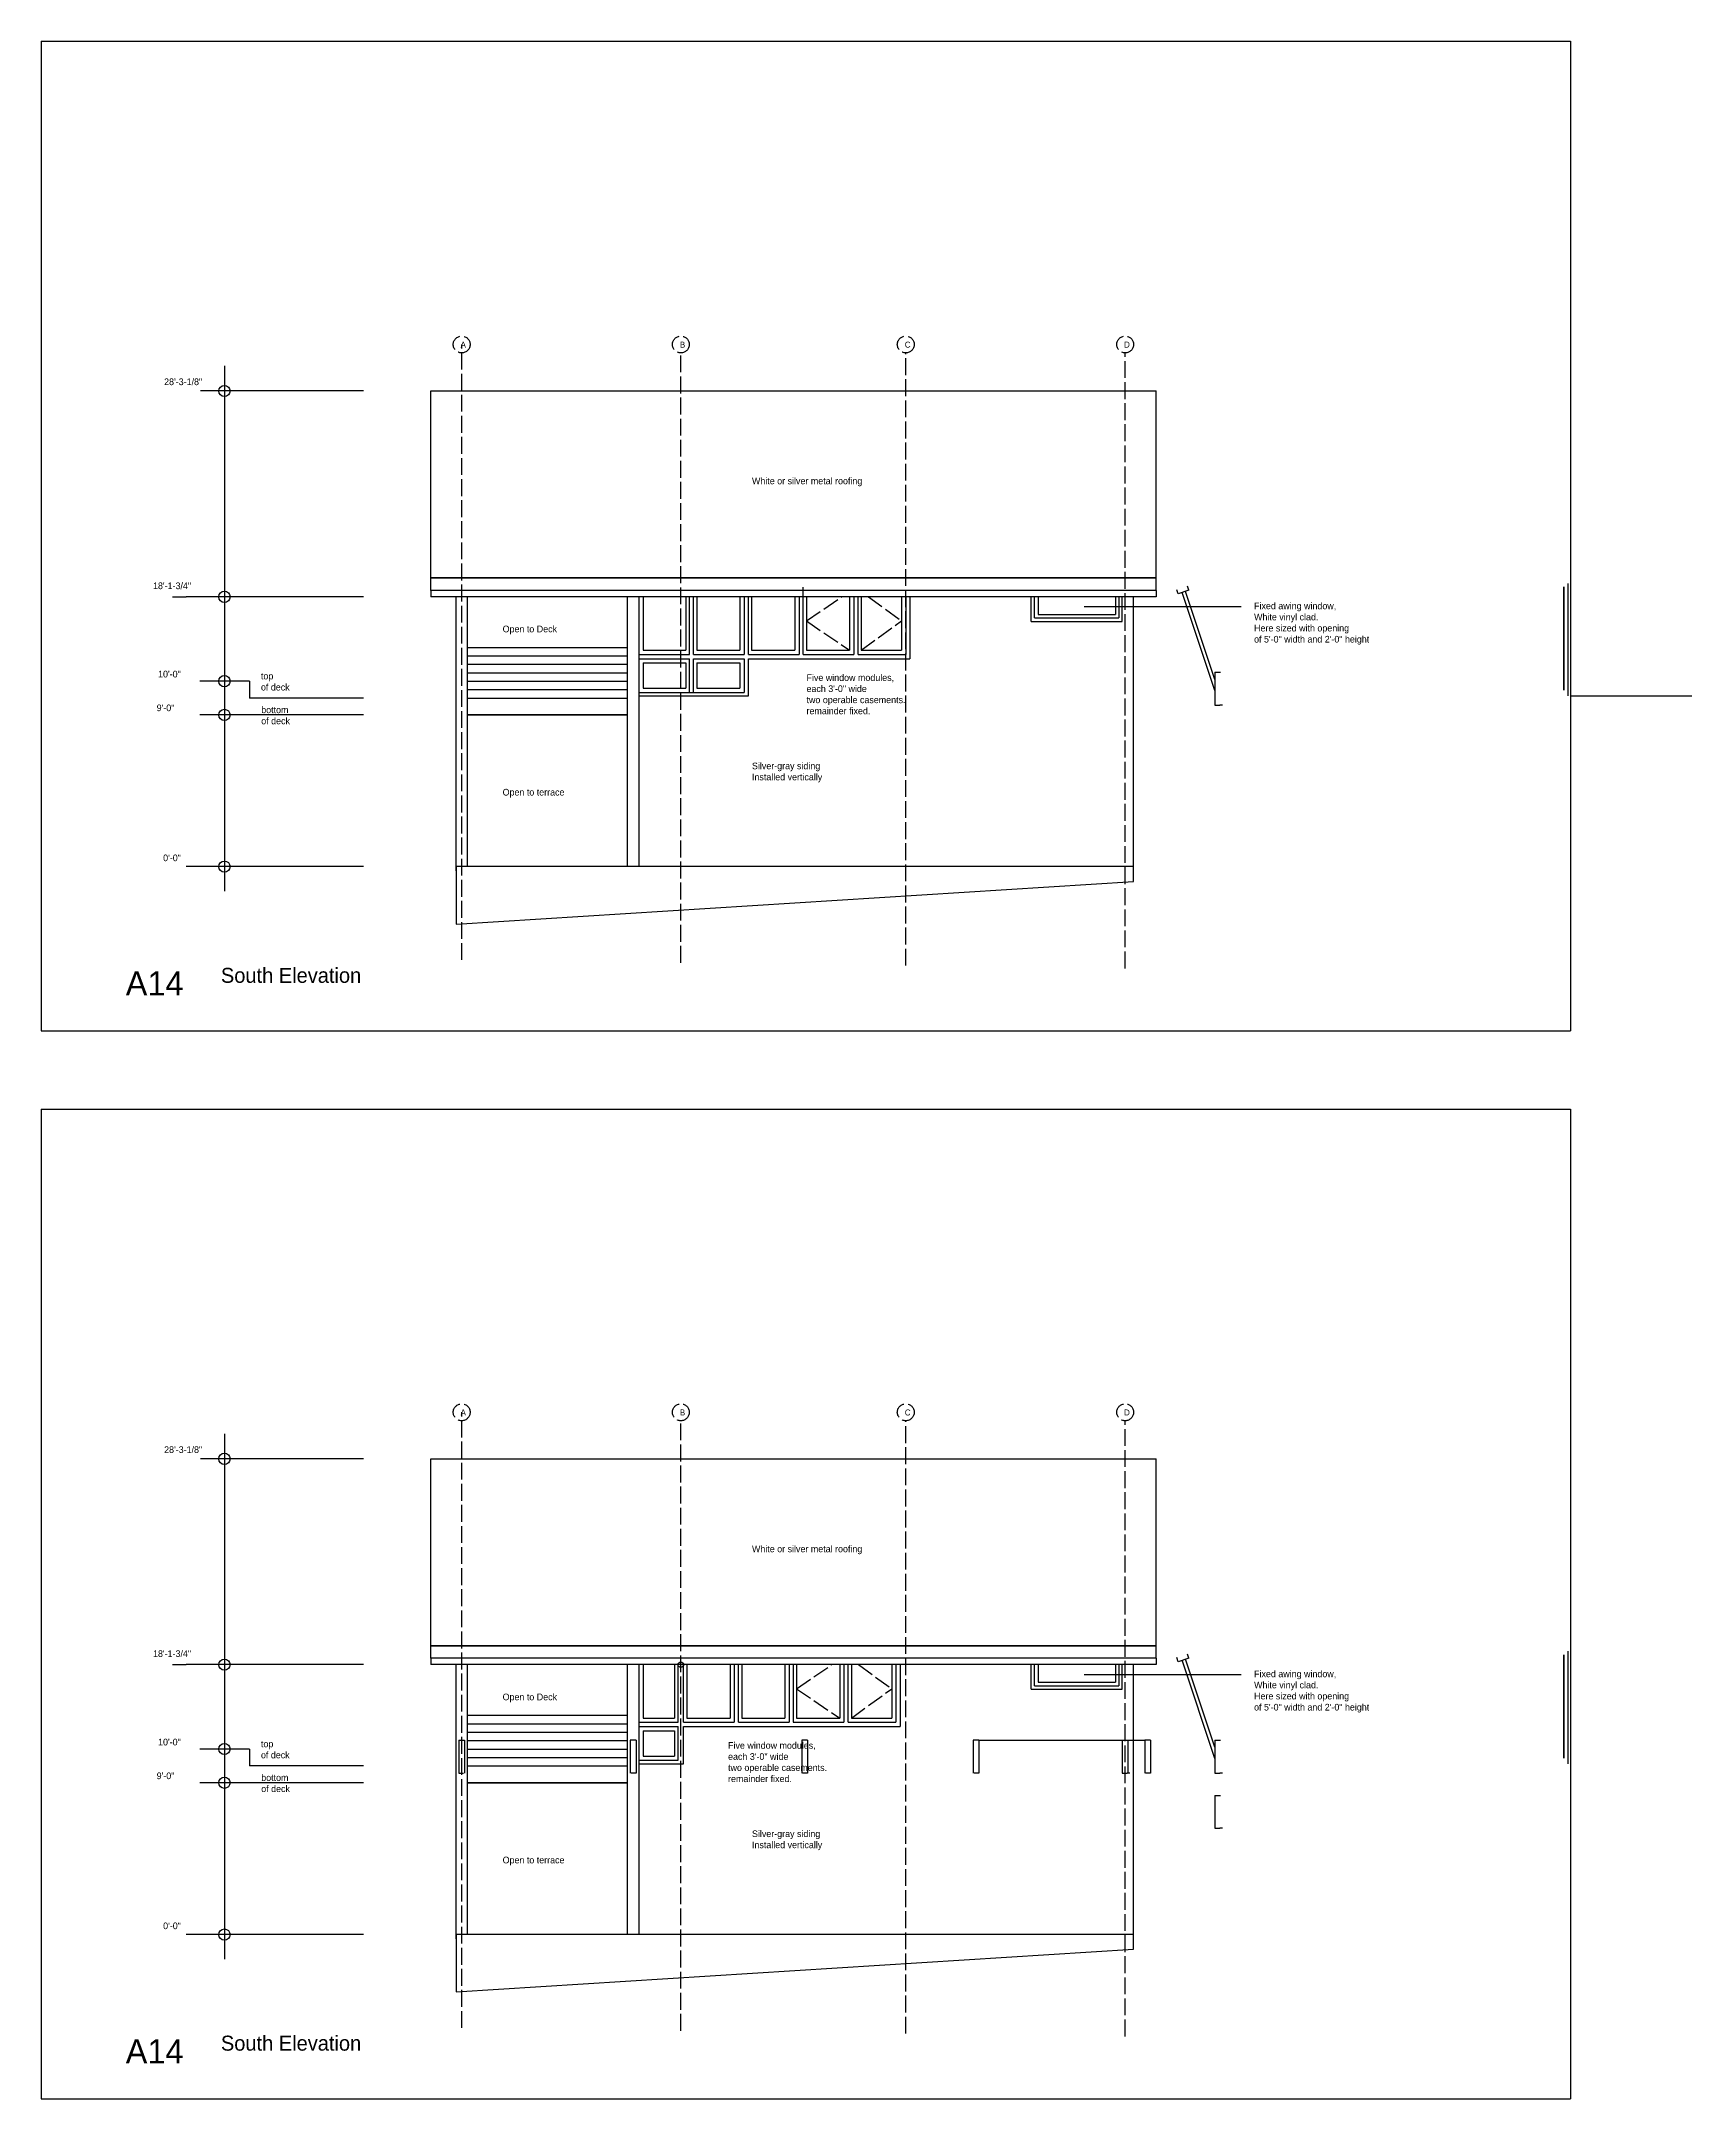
# Model space of a CAD drawing. Header units: inches. Extents: x -173 to 7884, y -3191 to 6135.
# Drawn here: x 3365 to 4539, y -1827 to -363 of the extents above; entities that cross this region are included whole.
import ezdxf

# ---------------------------------------------------------------- set-up
doc = ezdxf.new("R2010")
doc.units = ezdxf.units.IN
doc.header["$MEASUREMENT"] = 0
doc.linetypes.add('ACAD_ISO02W100', pattern=[15, 12, -3])
for name, color, linetype in [('const', 7, 'Continuous'), ('e1', 7, 'Continuous'), ('e2', 251, 'Continuous'), ('grid', 252, 'ACAD_ISO02W100'), ('millwork', 253, 'Continuous'), ('soffit', 253, 'ACAD_ISO02W100'), ('walls', 7, 'Continuous')]:
    doc.layers.add(name, color=color, linetype=linetype)

msp = doc.modelspace()

# ---------------------------------------------------------------- linework, layer by layer
for p, q in [((3365.1, -363.4), (3365.1, -1067.4)), ((3365.1, -363.4), (4453.1, -363.4)), ((4453.1, -363.4), (4453.1, -1067.4)), ((3660.3, -950), (3660.3, -953.5)), ((3365.1, -1067.4), (4453.1, -1067.4)), ((3365.1, -1122.9), (3365.1, -1826.9)), ((3365.1, -1122.9), (4453.1, -1122.9)), ((4453.1, -1122.9), (4453.1, -1826.9)), ((3660.3, -1709.6), (3660.3, -1713.1)), ((3365.1, -1826.9), (4453.1, -1826.9))]:
    msp.add_line(p, q)
at = {"layer": 'e1'}
for p, q in [((3642.3, -745.2), (4158.3, -745.2)), ((4158.3, -745.2), (3642.3, -745.2)), ((4158.3, -754.1), (3642.3, -754.1)), ((3642.3, -754.1), (3642.3, -758.5)), ((4158.3, -758.5), (3642.3, -758.5)), ((3668.3, -758.5), (3668.3, -950.5)), ((3782.3, -950), (3782.3, -758.5)), ((4158.3, -754.1), (4158.3, -758.5)), ((3668.3, -830.6), (3782.3, -830.6)), ((3668.3, -842.6), (3782.3, -842.6)), ((3660.3, -953.5), (3660.3, -991.4)), ((3642.3, -1504.8), (4158.3, -1504.8)), ((4158.3, -1504.8), (3642.3, -1504.8)), ((4158.3, -1513.6), (3642.3, -1513.6)), ((3642.3, -1513.6), (3642.3, -1518.1)), ((4158.3, -1518.1), (3642.3, -1518.1)), ((3668.3, -1518.1), (3668.3, -1710.1)), ((3782.3, -1709.6), (3782.3, -1518.1)), ((4158.3, -1513.6), (4158.3, -1518.1)), ((3668.3, -1590.1), (3782.3, -1590.1)), ((3668.3, -1602.1), (3782.3, -1602.1)), ((3660.3, -1713.1), (3660.3, -1750.9))]:
    msp.add_line(p, q, dxfattribs=at)
at = {"layer": 'e2'}
for p, q in [((3495.5, -594.4), (3495.5, -968)), ((3594.4, -612.2), (3478.5, -612.2)), ((3458.6, -758.5), (3468.3, -758.5)), ((3478, -758.5), (3468.3, -758.5)), ((3594.4, -758.5), (3478, -758.5)), ((3790.3, -758.5), (3790.3, -950)), ((3793.5, -758.5), (3793.5, -796.6)), ((3823.8, -758.5), (3823.8, -796.6)), ((3826.3, -799.6), (3826.3, -758.5)), ((3829.3, -799.6), (3829.3, -758.5)), ((3831.5, -758.5), (3831.5, -796.6)), ((3862.2, -758.5), (3862.2, -796.6)), ((3865.3, -758.5), (3865.3, -799.6)), ((3868.3, -799.6), (3868.3, -758.5)), ((3870.5, -758.5), (3870.5, -796.6)), ((3901.2, -758.5), (3901.2, -796.6)), ((3904.3, -758.5), (3904.3, -799.6)), ((3907.3, -799.6), (3907.3, -751.8)), ((3909.5, -758.5), (3909.5, -796.6)), ((3940.2, -758.5), (3940.2, -796.6)), ((3943.3, -758.5), (3943.3, -799.6)), ((3946.3, -799.6), (3946.3, -758.5)), ((3948.5, -758.5), (3948.5, -796.6)), ((3977.2, -758.5), (3977.2, -796.6)), ((3980.2, -758.5), (3980.2, -799.6)), ((3983.2, -758.5), (3983.2, -802.6)), ((4069.3, -776.1), (4069.3, -758.5)), ((4071.8, -773.6), (4071.8, -758.5)), ((4074.3, -758.5), (4074.3, -771.1)), ((4129.3, -758.5), (4129.3, -771.1)), ((4131.8, -758.5), (4131.8, -773.6)), ((4134.2, -776.1), (4134.2, -758.5)), ((4174, -756.4), (4173.1, -753.6)), ((4181.6, -753.9), (4174, -756.4)), ((4200.1, -825.2), (4176.9, -755.5)), ((4200.1, -817.3), (4179.2, -754.7)), ((4181.6, -753.9), (4180.6, -751.1)), ((4448.3, -825.1), (4448.3, -751.6)), ((4448.3, -751.6), (4448.3, -825.1)), ((4451.4, -829.1), (4451.4, -749.1)), ((4071.8, -773.6), (4131.8, -773.6)), ((4074.3, -771.1), (4129.3, -771.1)), ((4107.2, -765.4), (4218.8, -765.4)), ((4069.3, -776.1), (4134.2, -776.1)), ((3668.3, -794.6), (3782.3, -794.6)), ((3668.3, -800.6), (3782.3, -800.6)), ((3790.3, -799.6), (3826.3, -799.6)), ((3790.3, -802.6), (3826.3, -802.6)), ((3793.5, -796.6), (3823.8, -796.6)), ((3826.3, -826.6), (3826.3, -802.6)), ((3829.3, -799.6), (3865.3, -799.6)), ((3829.3, -826.6), (3829.3, -802.6)), ((3829.3, -802.6), (3865.3, -802.6)), ((3831.5, -796.6), (3862.2, -796.6)), ((3865.3, -802.6), (3865.3, -826.6)), ((3868.3, -799.6), (3904.3, -799.6)), ((3868.3, -829.1), (3868.3, -802.6)), ((3868.3, -802.6), (3983.2, -802.6)), ((3870.5, -796.6), (3901.2, -796.6)), ((3907.3, -799.6), (3943.3, -799.6)), ((3909.5, -796.6), (3940.2, -796.6)), ((3946.3, -799.6), (3980.2, -799.6)), ((3948.5, -796.6), (3977.2, -796.6)), ((3513.3, -818.6), (3478, -818.6)), ((3513.3, -818.6), (3513.3, -830.6)), ((3668.3, -806.6), (3782.3, -806.6)), ((3668.3, -812.6), (3782.3, -812.6)), ((3668.3, -818.6), (3782.3, -818.6)), ((3793.5, -805.6), (3793.5, -823.6)), ((3793.5, -805.6), (3823.8, -805.6)), ((3823.8, -805.6), (3823.8, -823.6)), ((3831.5, -805.6), (3831.5, -823.6)), ((3831.5, -805.6), (3862.2, -805.6)), ((3862.2, -805.6), (3862.2, -823.6)), ((3594.4, -830.6), (3513.3, -830.6)), ((3668.3, -824.6), (3782.3, -824.6)), ((3790.3, -826.6), (3865.3, -826.6)), ((3790.3, -829.1), (3868.3, -829.1)), ((3793.5, -823.6), (3823.8, -823.6)), ((3831.5, -823.6), (3862.2, -823.6)), ((4453.1, -829.1), (4539.4, -829.1)), ((3594.4, -842.6), (3478, -842.6)), ((4205.6, -835.7), (4203.6, -835.7)), ((3594.4, -950.5), (3468.3, -950.5)), ((3660.3, -950), (3660.3, -953.5)), ((3495.5, -1353.9), (3495.5, -1727.5)), ((3594.4, -1371.7), (3478.5, -1371.7)), ((3458.6, -1518.1), (3468.3, -1518.1)), ((3478, -1518.1), (3468.3, -1518.1)), ((3594.4, -1518.1), (3478, -1518.1)), ((3790.3, -1518.1), (3790.3, -1709.6)), ((3793.5, -1518.1), (3793.5, -1556.1)), ((3815.8, -1518.1), (3815.8, -1556.1)), ((3818.3, -1559.1), (3818.3, -1518.1)), ((3822.2, -1559.1), (3822.2, -1518.1)), ((3824.5, -1518.1), (3824.5, -1556.1)), ((3855.2, -1518.1), (3855.2, -1556.1)), ((3858.2, -1518.1), (3858.2, -1559.1)), ((3861.2, -1559.1), (3861.2, -1518.1)), ((3863.5, -1518.1), (3863.5, -1556.1)), ((3894.2, -1518.1), (3894.2, -1556.1)), ((3897.2, -1518.1), (3897.2, -1559.1)), ((3900.2, -1518.1), (3900.2, -1559.1)), ((3902.5, -1518.1), (3902.5, -1556.1)), ((3933.2, -1518.1), (3933.2, -1556.1)), ((3936.2, -1518.1), (3936.2, -1559.1)), ((3939.2, -1559.1), (3939.2, -1518.1)), ((3941.5, -1518.1), (3941.5, -1556.1)), ((3970.2, -1518.1), (3970.2, -1556.1)), ((3973.2, -1518.1), (3973.2, -1559.1)), ((3976.2, -1518.1), (3976.2, -1562.1)), ((4069.3, -1535.6), (4069.3, -1518.1)), ((4071.8, -1533.1), (4071.8, -1518.1)), ((4074.3, -1518.1), (4074.3, -1530.6)), ((4129.3, -1518.1), (4129.3, -1530.6)), ((4131.8, -1518.1), (4131.8, -1533.1)), ((4134.2, -1535.6), (4134.2, -1518.1)), ((4174, -1516), (4173.1, -1513.1)), ((4181.6, -1513.5), (4174, -1516)), ((4200.1, -1584.8), (4176.9, -1515)), ((4200.1, -1576.9), (4179.2, -1514.2)), ((4181.6, -1513.5), (4180.6, -1510.6)), ((4448.3, -1584.6), (4448.3, -1511.1)), ((4448.3, -1511.1), (4448.3, -1584.6)), ((4451.4, -1588.6), (4451.4, -1508.6)), ((4069.3, -1535.6), (4134.2, -1535.6)), ((4071.8, -1533.1), (4131.8, -1533.1)), ((4074.3, -1530.6), (4129.3, -1530.6)), ((4107.2, -1525), (4218.8, -1525)), ((3668.3, -1554.1), (3782.3, -1554.1)), ((3668.3, -1560.1), (3782.3, -1560.1)), ((3790.3, -1559.1), (3818.3, -1559.1)), ((3790.3, -1562.1), (3818.3, -1562.1)), ((3793.5, -1556.1), (3815.8, -1556.1)), ((3793.5, -1565.1), (3793.5, -1583.1)), ((3793.5, -1565.1), (3815.8, -1565.1)), ((3815.8, -1565.1), (3815.8, -1583.1)), ((3818.3, -1586.1), (3818.3, -1562.1)), ((3822.2, -1559.1), (3858.2, -1559.1)), ((3822.2, -1588.6), (3822.2, -1562.1)), ((3822.2, -1562.1), (3976.2, -1562.1)), ((3824.5, -1556.1), (3855.2, -1556.1)), ((3861.2, -1559.1), (3897.2, -1559.1)), ((3863.5, -1556.1), (3894.2, -1556.1)), ((3900.2, -1559.1), (3936.2, -1559.1)), ((3902.5, -1556.1), (3933.2, -1556.1)), ((3939.2, -1559.1), (3973.2, -1559.1)), ((3941.5, -1556.1), (3970.2, -1556.1)), ((3513.3, -1578.1), (3478, -1578.1)), ((3513.3, -1578.1), (3513.3, -1590.1)), ((3668.3, -1566.1), (3782.3, -1566.1)), ((3668.3, -1572.1), (3782.3, -1572.1)), ((3668.3, -1578.1), (3782.3, -1578.1)), ((4032.3, -1571.9), (4150.2, -1571.9)), ((3594.4, -1590.1), (3513.3, -1590.1)), ((3668.3, -1584.1), (3782.3, -1584.1)), ((3790.3, -1586.1), (3818.3, -1586.1)), ((3790.3, -1588.6), (3822.2, -1588.6)), ((3793.5, -1583.1), (3815.8, -1583.1)), ((3594.4, -1602.1), (3478, -1602.1)), ((4139.7, -1595.3), (4137.7, -1595.3)), ((4205.6, -1595.3), (4203.6, -1595.3)), ((4205.6, -1634.5), (4203.6, -1634.5)), ((3594.4, -1710.1), (3468.3, -1710.1)), ((3660.3, -1709.6), (3660.3, -1713.1))]:
    msp.add_line(p, q, dxfattribs=at)
for centre, radius in [((3495.5, -612.2), 4), ((3495.5, -758.6), 4), ((3495.5, -818.6), 4), ((3495.5, -842.6), 4), ((3495.5, -950.5), 4), ((3495.5, -1371.7), 4), ((3495.5, -1518.1), 4), ((3820.2, -1518.1), 1.98), ((3495.5, -1578.1), 4), ((3495.5, -1602.1), 4), ((3495.5, -1710.1), 4)]:
    msp.add_circle(centre, radius, dxfattribs=at)
at = {"layer": 'grid'}
for p, q in [((3664.3, -1016.9), (3664.3, -579.1)), ((3820.2, -1018.9), (3820.2, -585.1)), ((3980.2, -1020.9), (3980.2, -585.1)), ((4136.3, -1022.9), (4136.3, -585.1)), ((3664.3, -1776.5), (3664.3, -1338.6)), ((3820.2, -1778.5), (3820.2, -1344.6)), ((3980.2, -1780.5), (3980.2, -1344.6)), ((4136.3, -1782.5), (4136.3, -1344.6))]:
    msp.add_line(p, q, dxfattribs=at)
for centre in [(3664.3, -579.1), (3820.2, -579.1), (3980.2, -579.1), (4136.3, -579.1), (3664.3, -1338.6), (3820.2, -1338.6), (3980.2, -1338.6), (4136.3, -1338.6)]:
    msp.add_circle(centre, 6, dxfattribs=at)
at = {"layer": 'millwork'}
for p, q in [((4200.1, -812.3), (4200.1, -835.7)), ((4200.1, -812.3), (4204.2, -812.3)), ((4200.1, -835.7), (4203.6, -835.7)), ((3662.2, -1571.9), (3662.2, -1595.3)), ((3662.2, -1571.9), (3666.3, -1571.9)), ((3666.3, -1571.9), (3666.3, -1595.3)), ((3788.3, -1571.9), (3784.2, -1571.9)), ((3784.2, -1571.9), (3784.2, -1595.3)), ((3788.3, -1571.9), (3788.3, -1595.3)), ((3910.3, -1571.9), (3906.2, -1571.9)), ((3906.2, -1571.9), (3906.2, -1595.3)), ((3910.3, -1571.9), (3910.3, -1595.3)), ((4032.3, -1571.9), (4028.2, -1571.9)), ((4028.2, -1571.9), (4028.2, -1595.3)), ((4032.3, -1571.9), (4032.3, -1595.3)), ((4134.2, -1571.9), (4134.2, -1595.3)), ((4134.2, -1571.9), (4138.3, -1571.9)), ((4138.3, -1571.9), (4138.3, -1595.3)), ((4154.3, -1571.9), (4150.2, -1571.9)), ((4150.2, -1571.9), (4150.2, -1595.3)), ((4154.3, -1571.9), (4154.3, -1595.3)), ((4200.1, -1571.9), (4200.1, -1595.3)), ((4200.1, -1571.9), (4204.2, -1571.9)), ((3662.2, -1595.3), (3665.7, -1595.3)), ((3788.3, -1595.3), (3784.8, -1595.3)), ((3910.3, -1595.3), (3906.8, -1595.3)), ((4032.3, -1595.3), (4028.8, -1595.3)), ((4134.2, -1595.3), (4137.7, -1595.3)), ((4154.3, -1595.3), (4150.8, -1595.3)), ((4200.1, -1595.3), (4203.6, -1595.3)), ((4200.1, -1611.1), (4200.1, -1634.5)), ((4200.1, -1611.1), (4204.2, -1611.1)), ((4200.1, -1634.5), (4203.6, -1634.5))]:
    msp.add_line(p, q, dxfattribs=at)
at = {"layer": 'soffit'}
for p, q in [((3909.5, -775.7), (3934.8, -758.5)), ((3953.6, -758.5), (3977.2, -775.7)), ((3909.5, -775.7), (3940.2, -796.6)), ((3948.5, -796.6), (3977.2, -775.7)), ((3902.5, -1535.2), (3927.7, -1518.1)), ((3946.6, -1518.1), (3970.2, -1535.2)), ((3902.5, -1535.2), (3933.2, -1556.1)), ((3941.5, -1556.1), (3970.2, -1535.2))]:
    msp.add_line(p, q, dxfattribs=at)
at = {"layer": 'walls'}
for p, q in [((3642.3, -612.2), (4158.3, -612.2)), ((3642.3, -754.1), (3642.3, -612.2)), ((4158.3, -754.1), (4158.3, -612.2)), ((3660.3, -953.5), (3660.3, -758.5)), ((4142.3, -961), (4142.3, -758.5)), ((3782.3, -842.6), (3668.3, -842.6)), ((3782.3, -842.6), (3668.3, -842.6)), ((4142.3, -950.5), (3660.3, -950.5)), ((3660.3, -991.4), (4142.3, -961)), ((3642.3, -1371.7), (4158.3, -1371.7)), ((3642.3, -1513.6), (3642.3, -1371.7)), ((4158.3, -1513.6), (4158.3, -1371.7)), ((3660.3, -1713.1), (3660.3, -1518.1)), ((4142.3, -1720.5), (4142.3, -1518.1)), ((3782.3, -1602.1), (3668.3, -1602.1)), ((3782.3, -1602.1), (3668.3, -1602.1)), ((4142.3, -1710.1), (3660.3, -1710.1)), ((3660.3, -1750.9), (4142.3, -1720.5))]:
    msp.add_line(p, q, dxfattribs=at)

# ---------------------------------------------------------------- texts
at = {"layer": 'const', "attachment_point": 1}
for s, insert, char_height, width in [('A', (3663.5, -577.1), 4.26, 1625.197), ('B', (3819.5, -577.1), 4.26, 1625.197), ('C', (3979.5, -577.1), 4.26, 1625.197), ('D', (4135.5, -577.1), 4.26, 1625.197), ('28\'-3-1/8"', (3452.6, -603.3), 4.74, 1805.775), ('White or silver metal roofing', (3870.8, -673.8), 4.736, 1805.775), ('18\'-1-3/4"', (3444.7, -748.4), 4.74, 1805.775), ('Fixed awing window,^JWhite vinyl clad.^JHere sized with opening^Jof 5\'-0" width and 2\'-0" height', (4228, -762.7), 4.736, 1805.775), ('Open to Deck', (3693.4, -779.1), 4.736, 1805.775), ('10\'-0"', (3448.3, -811.2), 4.74, 1805.775), ('top^Jof deck', (3521.5, -812.6), 4.736, 1805.775), ('Five window modules,^Jeach 3\'-0" wide^Jtwo operable casements.^Jremainder fixed.', (3909.6, -813.7), 4.736, 1805.775), ('9\'-0"', (3447.3, -835.2), 4.74, 1805.775), ('bottom^Jof deck', (3521.7, -836.6), 4.736, 1805.775), ('Silver-gray siding^JInstalled vertically', (3870.8, -876.5), 4.736, 1805.775), ('Open to terrace', (3693.4, -895.2), 4.736, 1805.775), ('0\'-0"', (3451.9, -941.9), 4.74, 1805.775), ('South Elevation', (3493, -1022.5), 10.656, 4062.993), ('A14', (3425.3, -1024.9), 17.26, 6582.049), ('A', (3663.5, -1336.6), 4.26, 1625.197), ('B', (3819.5, -1336.6), 4.26, 1625.197), ('C', (3979.5, -1336.6), 4.26, 1625.197), ('D', (4135.5, -1336.6), 4.26, 1625.197), ('28\'-3-1/8"', (3452.6, -1362.8), 4.74, 1805.775), ('White or silver metal roofing', (3870.8, -1433.4), 4.736, 1805.775), ('18\'-1-3/4"', (3444.7, -1507.9), 4.74, 1805.775), ('Fixed awing window,^JWhite vinyl clad.^JHere sized with opening^Jof 5\'-0" width and 2\'-0" height', (4228, -1522.3), 4.736, 1805.775), ('Open to Deck', (3693.4, -1538.7), 4.736, 1805.775), ('10\'-0"', (3448.3, -1570.8), 4.74, 1805.775), ('top^Jof deck', (3521.5, -1572.1), 4.736, 1805.775), ('Five window modules,^Jeach 3\'-0" wide^Jtwo operable casements.^Jremainder fixed.', (3853.8, -1573.2), 4.736, 1805.775), ('9\'-0"', (3447.3, -1594.8), 4.74, 1805.775), ('bottom^Jof deck', (3521.7, -1596.1), 4.736, 1805.775), ('Silver-gray siding^JInstalled vertically', (3870.8, -1636), 4.736, 1805.775), ('Open to terrace', (3693.4, -1654.7), 4.736, 1805.775), ('0\'-0"', (3451.9, -1701.5), 4.74, 1805.775), ('A14', (3425.3, -1784.5), 17.26, 6582.049), ('South Elevation', (3493, -1782), 10.656, 4062.993)]:
    msp.add_mtext(s, dxfattribs=dict(at, insert=insert, char_height=char_height, width=width))

doc.saveas('drawing.dxf')
